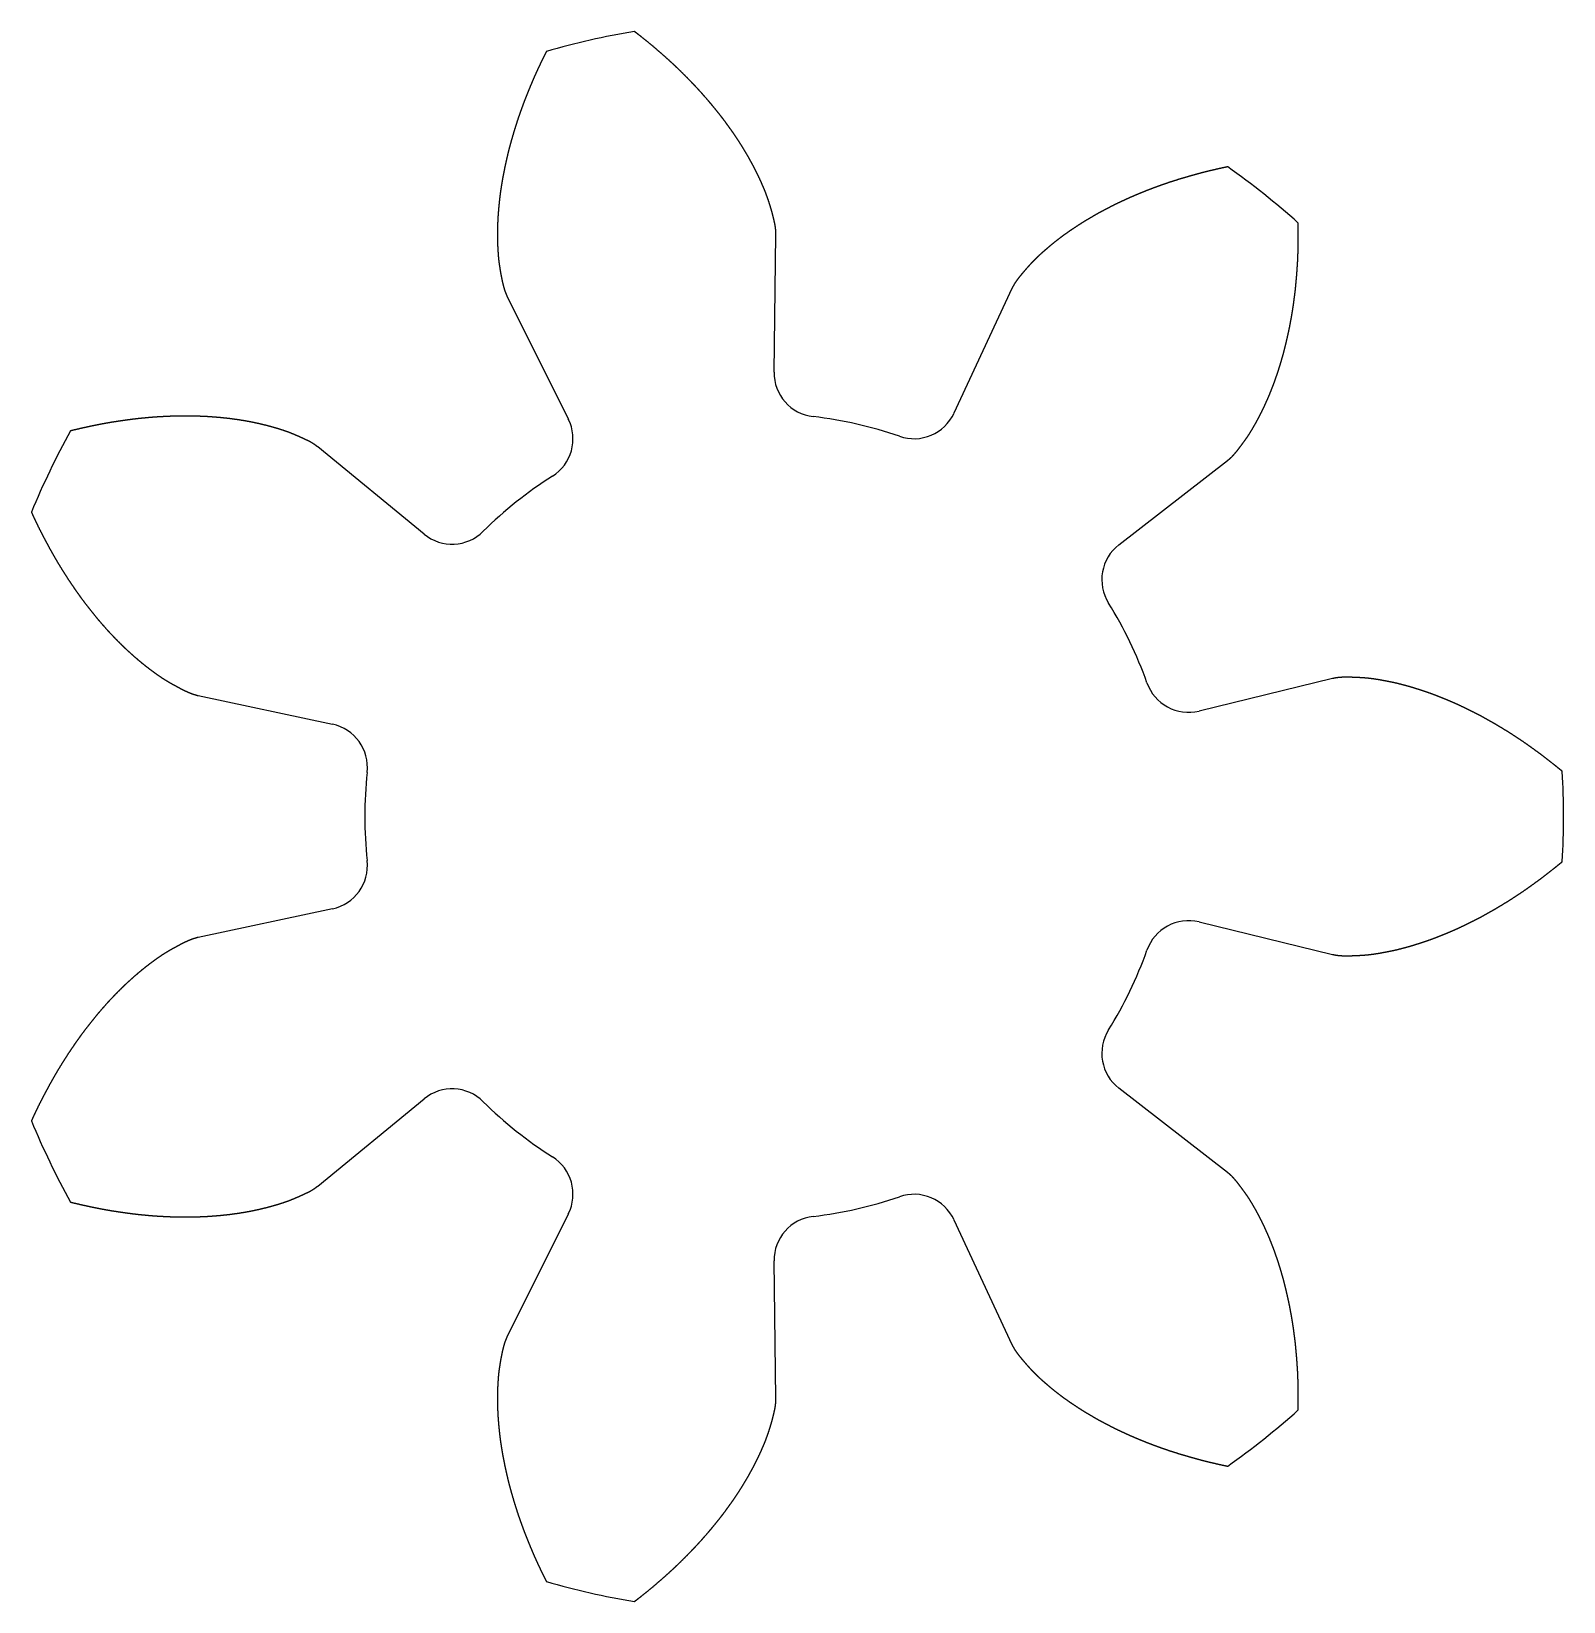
# Model space of a CAD drawing. Header units: millimetres. Extents: x -8.3 to 9, y -8.9 to 8.9.
import ezdxf

# ---------------------------------------------------------------- set-up
doc = ezdxf.new("R2010")
doc.units = ezdxf.units.MM
doc.layers.get('0').update_dxf_attribs({"linetype": 'CONTINUOUS'})

msp = doc.modelspace()

# ---------------------------------------------------------------- linework, layer by layer
for p, q in [((0.077, 5.023), (0.098, 6.577)), ((-2.942, 5.883), (-2.248, 4.492)), ((2.765, 5.968), (2.11, 4.559)), ((-3.879, 3.192), (-5.081, 4.177)), ((3.975, 3.072), (5.203, 4.024)), ((6.39, 1.559), (4.88, 1.192)), ((-6.434, 1.368), (-4.914, 1.043)), ((-4.914, -1.043), (-6.434, -1.368)), ((4.88, -1.192), (6.39, -1.559)), ((-5.081, -4.177), (-3.879, -3.192)), ((5.203, -4.024), (3.975, -3.072)), ((-2.248, -4.492), (-2.942, -5.883)), ((2.11, -4.559), (2.765, -5.968)), ((0.098, -6.577), (0.077, -5.023))]:
    msp.add_line(p, q)
for centre, radius, start, end in [((0, 0), 9, 99.6104, 106.1038), ((0, 0), 9, 48.1819, 54.6753), ((0.577, 5.016), 0.5, 179.2108, 263.443), ((-2.696, 4.269), 0.5, -57.7287, 26.5035), ((0, 0), 4.549, 70.8428, 83.443), ((1.657, 4.77), 0.5, 250.8428, 335.0749), ((0, 0), 9, 151.039, 157.5324), ((0, 0), 4.549, 122.2713, 134.8715), ((-3.562, 3.578), 0.5, 230.6393, 314.8715), ((4.281, 2.677), 0.5, 127.7822, 212.0144), ((0, 0), 4.549, 19.4142, 32.0144), ((4.762, 1.678), 0.5, 199.4142, 283.6464), ((-5.019, 0.554), 0.5, -6.3001, 77.9321), ((0, 0), 4.549, 173.6999, 186.3001), ((0, 0), 9, -3.2467, 3.2467), ((-5.019, -0.554), 0.5, -77.9321, 6.3001), ((4.762, -1.678), 0.5, 76.3536, 160.5858), ((0, 0), 4.549, 327.9856, 340.5858), ((4.281, -2.677), 0.5, 147.9856, 232.2178), ((-3.562, -3.578), 0.5, 45.1285, 129.3607), ((0, 0), 4.549, 225.1285, 237.7287), ((0, 0), 9, 202.4676, 208.961), ((-2.696, -4.269), 0.5, -26.5035, 57.7287), ((0, 0), 4.549, 276.557, 289.1572), ((1.657, -4.77), 0.5, 24.9251, 109.1572), ((0.577, -5.016), 0.5, 96.557, 180.7892), ((0, 0), 9, 305.3247, 311.8181), ((0, 0), 9, 253.8962, 260.3896)]:
    msp.add_arc(centre, radius, start, end)
for points in [[(0.098, 6.577), (0.098, 6.584), (0.098, 6.599), (0.097, 6.621), (0.094, 6.65), (0.088, 6.686), (0.081, 6.722), (0.072, 6.758), (0.063, 6.794), (0.054, 6.83), (0.044, 6.866), (0.033, 6.902), (0.022, 6.938), (0.01, 6.973), (-0.003, 7.009), (-0.016, 7.045), (-0.03, 7.08), (-0.045, 7.115), (-0.06, 7.151), (-0.076, 7.186), (-0.092, 7.221), (-0.109, 7.256), (-0.126, 7.291), (-0.144, 7.326), (-0.162, 7.361), (-0.181, 7.396), (-0.2, 7.43), (-0.219, 7.465), (-0.24, 7.499), (-0.26, 7.533), (-0.281, 7.567), (-0.302, 7.602), (-0.324, 7.635), (-0.346, 7.669), (-0.369, 7.703), (-0.392, 7.737), (-0.416, 7.77), (-0.439, 7.803), (-0.464, 7.836), (-0.488, 7.87), (-0.513, 7.902), (-0.539, 7.935), (-0.565, 7.968), (-0.591, 8), (-0.618, 8.033), (-0.645, 8.065), (-0.672, 8.097), (-0.7, 8.129), (-0.728, 8.161), (-0.756, 8.192), (-0.785, 8.224), (-0.814, 8.255), (-0.844, 8.286), (-0.873, 8.317), (-0.904, 8.348), (-0.934, 8.379), (-0.965, 8.409), (-0.996, 8.44), (-1.028, 8.47), (-1.059, 8.5), (-1.092, 8.53), (-1.124, 8.559), (-1.157, 8.589), (-1.19, 8.618), (-1.224, 8.647), (-1.257, 8.676), (-1.291, 8.705), (-1.326, 8.734), (-1.361, 8.762), (-1.396, 8.79), (-1.431, 8.818), (-1.459, 8.841), (-1.481, 8.857), (-1.495, 8.868), (-1.503, 8.874)], [(-2.496, 8.647), (-2.501, 8.639), (-2.509, 8.623), (-2.521, 8.598), (-2.537, 8.566), (-2.557, 8.525), (-2.576, 8.485), (-2.595, 8.444), (-2.613, 8.403), (-2.632, 8.363), (-2.65, 8.322), (-2.667, 8.281), (-2.684, 8.24), (-2.701, 8.2), (-2.717, 8.159), (-2.733, 8.118), (-2.749, 8.077), (-2.764, 8.036), (-2.779, 7.995), (-2.794, 7.954), (-2.808, 7.914), (-2.822, 7.873), (-2.835, 7.832), (-2.848, 7.791), (-2.861, 7.75), (-2.873, 7.709), (-2.885, 7.668), (-2.897, 7.628), (-2.908, 7.587), (-2.919, 7.546), (-2.929, 7.505), (-2.939, 7.465), (-2.948, 7.424), (-2.957, 7.383), (-2.966, 7.343), (-2.974, 7.302), (-2.982, 7.262), (-2.99, 7.221), (-2.997, 7.181), (-3.003, 7.14), (-3.01, 7.1), (-3.016, 7.06), (-3.021, 7.02), (-3.026, 6.98), (-3.03, 6.94), (-3.034, 6.9), (-3.038, 6.86), (-3.041, 6.821), (-3.044, 6.781), (-3.046, 6.742), (-3.048, 6.702), (-3.049, 6.663), (-3.05, 6.624), (-3.05, 6.585), (-3.05, 6.546), (-3.049, 6.507), (-3.048, 6.469), (-3.047, 6.43), (-3.044, 6.392), (-3.042, 6.354), (-3.039, 6.316), (-3.035, 6.278), (-3.03, 6.241), (-3.024, 6.204), (-3.018, 6.167), (-3.012, 6.13), (-3.005, 6.094), (-2.997, 6.057), (-2.989, 6.021), (-2.98, 5.986), (-2.97, 5.95), (-2.96, 5.923), (-2.952, 5.903), (-2.945, 5.89), (-2.942, 5.883)], [(5.204, 7.343), (5.195, 7.341), (5.177, 7.337), (5.151, 7.332), (5.115, 7.324), (5.071, 7.314), (5.028, 7.304), (4.984, 7.294), (4.941, 7.283), (4.897, 7.272), (4.854, 7.26), (4.812, 7.248), (4.769, 7.236), (4.727, 7.224), (4.684, 7.211), (4.643, 7.199), (4.601, 7.185), (4.559, 7.172), (4.518, 7.158), (4.477, 7.144), (4.436, 7.13), (4.396, 7.115), (4.355, 7.1), (4.315, 7.085), (4.275, 7.069), (4.236, 7.053), (4.196, 7.037), (4.157, 7.02), (4.119, 7.004), (4.08, 6.987), (4.042, 6.969), (4.004, 6.952), (3.966, 6.934), (3.929, 6.916), (3.891, 6.897), (3.855, 6.878), (3.818, 6.859), (3.782, 6.84), (3.746, 6.82), (3.71, 6.8), (3.675, 6.78), (3.64, 6.759), (3.605, 6.739), (3.571, 6.718), (3.537, 6.696), (3.503, 6.674), (3.469, 6.652), (3.436, 6.63), (3.404, 6.608), (3.372, 6.585), (3.34, 6.562), (3.308, 6.538), (3.277, 6.514), (3.246, 6.49), (3.216, 6.466), (3.186, 6.441), (3.157, 6.416), (3.128, 6.391), (3.099, 6.366), (3.071, 6.34), (3.044, 6.314), (3.017, 6.287), (2.99, 6.26), (2.965, 6.233), (2.94, 6.205), (2.915, 6.177), (2.891, 6.148), (2.867, 6.12), (2.844, 6.091), (2.821, 6.062), (2.8, 6.032), (2.785, 6.007), (2.775, 5.988), (2.768, 5.975), (2.765, 5.968)], [(5.203, 4.024), (5.209, 4.029), (5.22, 4.038), (5.237, 4.052), (5.258, 4.073), (5.282, 4.1), (5.306, 4.128), (5.329, 4.157), (5.351, 4.187), (5.373, 4.216), (5.395, 4.247), (5.417, 4.277), (5.438, 4.308), (5.458, 4.34), (5.478, 4.372), (5.497, 4.405), (5.516, 4.438), (5.535, 4.472), (5.553, 4.506), (5.571, 4.54), (5.588, 4.574), (5.605, 4.609), (5.622, 4.645), (5.638, 4.68), (5.654, 4.716), (5.669, 4.752), (5.685, 4.789), (5.699, 4.826), (5.714, 4.863), (5.728, 4.9), (5.741, 4.938), (5.755, 4.976), (5.768, 5.014), (5.78, 5.052), (5.792, 5.091), (5.804, 5.13), (5.816, 5.169), (5.827, 5.209), (5.838, 5.249), (5.848, 5.288), (5.858, 5.329), (5.868, 5.369), (5.877, 5.409), (5.886, 5.45), (5.895, 5.491), (5.904, 5.532), (5.912, 5.574), (5.919, 5.615), (5.927, 5.657), (5.934, 5.699), (5.94, 5.741), (5.947, 5.783), (5.953, 5.826), (5.958, 5.869), (5.964, 5.911), (5.969, 5.954), (5.973, 5.998), (5.977, 6.041), (5.981, 6.084), (5.985, 6.128), (5.988, 6.172), (5.991, 6.216), (5.994, 6.26), (5.996, 6.304), (5.998, 6.348), (5.999, 6.393), (6.001, 6.437), (6.002, 6.482), (6.002, 6.527), (6.002, 6.572), (6.002, 6.617), (6.002, 6.653), (6.001, 6.68), (6.001, 6.698), (6.001, 6.707)], [(-5.081, 4.177), (-5.087, 4.182), (-5.098, 4.191), (-5.116, 4.204), (-5.14, 4.22), (-5.172, 4.238), (-5.205, 4.254), (-5.239, 4.27), (-5.272, 4.285), (-5.306, 4.3), (-5.341, 4.315), (-5.375, 4.329), (-5.41, 4.343), (-5.446, 4.356), (-5.482, 4.368), (-5.518, 4.379), (-5.554, 4.39), (-5.591, 4.401), (-5.628, 4.411), (-5.666, 4.421), (-5.703, 4.43), (-5.741, 4.439), (-5.779, 4.447), (-5.817, 4.455), (-5.856, 4.463), (-5.895, 4.47), (-5.934, 4.476), (-5.973, 4.483), (-6.012, 4.488), (-6.052, 4.494), (-6.092, 4.499), (-6.132, 4.503), (-6.172, 4.507), (-6.212, 4.511), (-6.252, 4.514), (-6.293, 4.517), (-6.334, 4.52), (-6.375, 4.522), (-6.416, 4.523), (-6.457, 4.525), (-6.499, 4.526), (-6.54, 4.526), (-6.582, 4.526), (-6.623, 4.526), (-6.665, 4.525), (-6.707, 4.525), (-6.749, 4.523), (-6.792, 4.521), (-6.834, 4.519), (-6.877, 4.517), (-6.919, 4.514), (-6.962, 4.511), (-7.004, 4.507), (-7.047, 4.503), (-7.09, 4.499), (-7.133, 4.494), (-7.176, 4.489), (-7.22, 4.483), (-7.263, 4.478), (-7.306, 4.471), (-7.35, 4.465), (-7.393, 4.458), (-7.436, 4.451), (-7.48, 4.443), (-7.524, 4.435), (-7.567, 4.427), (-7.611, 4.418), (-7.655, 4.409), (-7.699, 4.399), (-7.743, 4.39), (-7.787, 4.379), (-7.822, 4.371), (-7.848, 4.365), (-7.866, 4.36), (-7.875, 4.358)], [(-8.317, 3.439), (-8.313, 3.431), (-8.306, 3.415), (-8.294, 3.39), (-8.279, 3.357), (-8.259, 3.317), (-8.24, 3.276), (-8.22, 3.236), (-8.199, 3.196), (-8.179, 3.157), (-8.158, 3.117), (-8.137, 3.078), (-8.116, 3.039), (-8.095, 3.001), (-8.073, 2.962), (-8.051, 2.924), (-8.029, 2.887), (-8.007, 2.849), (-7.984, 2.812), (-7.961, 2.775), (-7.938, 2.739), (-7.915, 2.702), (-7.891, 2.666), (-7.867, 2.631), (-7.843, 2.595), (-7.819, 2.56), (-7.794, 2.525), (-7.77, 2.491), (-7.745, 2.457), (-7.719, 2.423), (-7.694, 2.39), (-7.668, 2.356), (-7.642, 2.324), (-7.616, 2.291), (-7.59, 2.259), (-7.564, 2.227), (-7.537, 2.196), (-7.51, 2.165), (-7.483, 2.134), (-7.455, 2.104), (-7.428, 2.074), (-7.4, 2.044), (-7.372, 2.015), (-7.344, 1.986), (-7.315, 1.958), (-7.287, 1.93), (-7.258, 1.902), (-7.229, 1.875), (-7.199, 1.848), (-7.17, 1.822), (-7.14, 1.796), (-7.11, 1.77), (-7.08, 1.745), (-7.05, 1.721), (-7.02, 1.697), (-6.989, 1.673), (-6.958, 1.65), (-6.927, 1.627), (-6.896, 1.605), (-6.864, 1.583), (-6.833, 1.562), (-6.801, 1.542), (-6.769, 1.522), (-6.736, 1.503), (-6.703, 1.485), (-6.671, 1.468), (-6.638, 1.45), (-6.605, 1.433), (-6.571, 1.417), (-6.538, 1.402), (-6.504, 1.388), (-6.476, 1.379), (-6.455, 1.373), (-6.441, 1.369), (-6.434, 1.368)], [(8.986, 0.51), (8.979, 0.516), (8.965, 0.527), (8.944, 0.544), (8.916, 0.567), (8.88, 0.595), (8.845, 0.623), (8.81, 0.651), (8.774, 0.678), (8.739, 0.705), (8.703, 0.731), (8.667, 0.757), (8.631, 0.783), (8.595, 0.809), (8.559, 0.834), (8.523, 0.859), (8.486, 0.883), (8.45, 0.907), (8.413, 0.931), (8.377, 0.954), (8.34, 0.977), (8.303, 0.999), (8.266, 1.022), (8.229, 1.043), (8.192, 1.065), (8.155, 1.086), (8.118, 1.107), (8.081, 1.127), (8.044, 1.147), (8.006, 1.166), (7.969, 1.185), (7.931, 1.204), (7.894, 1.222), (7.856, 1.24), (7.819, 1.258), (7.781, 1.275), (7.743, 1.292), (7.705, 1.308), (7.668, 1.324), (7.63, 1.339), (7.592, 1.354), (7.554, 1.369), (7.516, 1.383), (7.478, 1.397), (7.44, 1.41), (7.402, 1.423), (7.364, 1.435), (7.326, 1.447), (7.288, 1.459), (7.25, 1.47), (7.212, 1.48), (7.174, 1.49), (7.136, 1.5), (7.099, 1.509), (7.061, 1.517), (7.023, 1.525), (6.985, 1.532), (6.947, 1.539), (6.909, 1.546), (6.872, 1.552), (6.834, 1.557), (6.796, 1.562), (6.759, 1.565), (6.721, 1.568), (6.684, 1.57), (6.647, 1.572), (6.61, 1.573), (6.572, 1.574), (6.536, 1.574), (6.499, 1.574), (6.462, 1.571), (6.433, 1.568), (6.412, 1.564), (6.398, 1.561), (6.39, 1.559)], [(6.39, -1.559), (6.398, -1.561), (6.412, -1.564), (6.433, -1.568), (6.462, -1.571), (6.499, -1.574), (6.536, -1.574), (6.572, -1.574), (6.61, -1.573), (6.647, -1.572), (6.684, -1.57), (6.721, -1.568), (6.759, -1.565), (6.796, -1.562), (6.834, -1.557), (6.872, -1.552), (6.909, -1.546), (6.947, -1.539), (6.985, -1.532), (7.023, -1.525), (7.061, -1.517), (7.099, -1.509), (7.136, -1.5), (7.174, -1.49), (7.212, -1.48), (7.25, -1.47), (7.288, -1.459), (7.326, -1.447), (7.364, -1.435), (7.402, -1.423), (7.44, -1.41), (7.478, -1.397), (7.516, -1.383), (7.554, -1.369), (7.592, -1.354), (7.63, -1.339), (7.668, -1.324), (7.705, -1.308), (7.743, -1.292), (7.781, -1.275), (7.819, -1.258), (7.856, -1.24), (7.894, -1.222), (7.931, -1.204), (7.969, -1.185), (8.006, -1.166), (8.044, -1.147), (8.081, -1.127), (8.118, -1.107), (8.155, -1.086), (8.192, -1.065), (8.229, -1.043), (8.266, -1.022), (8.303, -0.999), (8.34, -0.977), (8.377, -0.954), (8.413, -0.931), (8.45, -0.907), (8.486, -0.883), (8.523, -0.859), (8.559, -0.834), (8.595, -0.809), (8.631, -0.783), (8.667, -0.757), (8.703, -0.731), (8.739, -0.705), (8.774, -0.678), (8.81, -0.651), (8.845, -0.623), (8.88, -0.595), (8.916, -0.567), (8.944, -0.544), (8.965, -0.527), (8.979, -0.516), (8.986, -0.51)], [(-6.434, -1.368), (-6.441, -1.369), (-6.455, -1.373), (-6.476, -1.379), (-6.504, -1.388), (-6.538, -1.402), (-6.571, -1.417), (-6.605, -1.433), (-6.638, -1.45), (-6.671, -1.468), (-6.703, -1.485), (-6.736, -1.503), (-6.769, -1.522), (-6.801, -1.542), (-6.833, -1.562), (-6.864, -1.583), (-6.896, -1.605), (-6.927, -1.627), (-6.958, -1.65), (-6.989, -1.673), (-7.02, -1.697), (-7.05, -1.721), (-7.08, -1.745), (-7.11, -1.77), (-7.14, -1.796), (-7.17, -1.822), (-7.199, -1.848), (-7.229, -1.875), (-7.258, -1.902), (-7.287, -1.93), (-7.315, -1.958), (-7.344, -1.986), (-7.372, -2.015), (-7.4, -2.044), (-7.428, -2.074), (-7.455, -2.104), (-7.483, -2.134), (-7.51, -2.165), (-7.537, -2.196), (-7.564, -2.227), (-7.59, -2.259), (-7.616, -2.291), (-7.642, -2.324), (-7.668, -2.356), (-7.694, -2.39), (-7.719, -2.423), (-7.745, -2.457), (-7.77, -2.491), (-7.794, -2.525), (-7.819, -2.56), (-7.843, -2.595), (-7.867, -2.631), (-7.891, -2.666), (-7.915, -2.702), (-7.938, -2.739), (-7.961, -2.775), (-7.984, -2.812), (-8.007, -2.849), (-8.029, -2.887), (-8.051, -2.924), (-8.073, -2.962), (-8.095, -3.001), (-8.116, -3.039), (-8.137, -3.078), (-8.158, -3.117), (-8.179, -3.157), (-8.199, -3.196), (-8.22, -3.236), (-8.24, -3.276), (-8.259, -3.317), (-8.279, -3.357), (-8.294, -3.39), (-8.306, -3.415), (-8.313, -3.431), (-8.317, -3.439)], [(6.001, -6.707), (6.001, -6.698), (6.001, -6.68), (6.002, -6.653), (6.002, -6.617), (6.002, -6.572), (6.002, -6.527), (6.002, -6.482), (6.001, -6.437), (5.999, -6.393), (5.998, -6.348), (5.996, -6.304), (5.994, -6.26), (5.991, -6.216), (5.988, -6.172), (5.985, -6.128), (5.981, -6.084), (5.977, -6.041), (5.973, -5.998), (5.969, -5.954), (5.964, -5.911), (5.958, -5.869), (5.953, -5.826), (5.947, -5.783), (5.94, -5.741), (5.934, -5.699), (5.927, -5.657), (5.919, -5.615), (5.912, -5.574), (5.904, -5.532), (5.895, -5.491), (5.886, -5.45), (5.877, -5.409), (5.868, -5.369), (5.858, -5.329), (5.848, -5.288), (5.838, -5.249), (5.827, -5.209), (5.816, -5.169), (5.804, -5.13), (5.792, -5.091), (5.78, -5.052), (5.768, -5.014), (5.755, -4.976), (5.741, -4.938), (5.728, -4.9), (5.714, -4.863), (5.699, -4.826), (5.685, -4.789), (5.669, -4.752), (5.654, -4.716), (5.638, -4.68), (5.622, -4.645), (5.605, -4.609), (5.588, -4.574), (5.571, -4.54), (5.553, -4.506), (5.535, -4.472), (5.516, -4.438), (5.497, -4.405), (5.478, -4.372), (5.458, -4.34), (5.438, -4.308), (5.417, -4.277), (5.395, -4.247), (5.373, -4.216), (5.351, -4.187), (5.329, -4.157), (5.306, -4.128), (5.282, -4.1), (5.258, -4.073), (5.237, -4.052), (5.22, -4.038), (5.209, -4.029), (5.203, -4.024)], [(-7.875, -4.358), (-7.866, -4.36), (-7.848, -4.365), (-7.822, -4.371), (-7.787, -4.379), (-7.743, -4.39), (-7.699, -4.399), (-7.655, -4.409), (-7.611, -4.418), (-7.567, -4.427), (-7.524, -4.435), (-7.48, -4.443), (-7.436, -4.451), (-7.393, -4.458), (-7.35, -4.465), (-7.306, -4.471), (-7.263, -4.478), (-7.22, -4.483), (-7.176, -4.489), (-7.133, -4.494), (-7.09, -4.499), (-7.047, -4.503), (-7.004, -4.507), (-6.962, -4.511), (-6.919, -4.514), (-6.877, -4.517), (-6.834, -4.519), (-6.792, -4.521), (-6.749, -4.523), (-6.707, -4.525), (-6.665, -4.525), (-6.623, -4.526), (-6.582, -4.526), (-6.54, -4.526), (-6.499, -4.526), (-6.457, -4.525), (-6.416, -4.523), (-6.375, -4.522), (-6.334, -4.52), (-6.293, -4.517), (-6.252, -4.514), (-6.212, -4.511), (-6.172, -4.507), (-6.132, -4.503), (-6.092, -4.499), (-6.052, -4.494), (-6.012, -4.488), (-5.973, -4.483), (-5.934, -4.476), (-5.895, -4.47), (-5.856, -4.463), (-5.817, -4.455), (-5.779, -4.447), (-5.741, -4.439), (-5.703, -4.43), (-5.666, -4.421), (-5.628, -4.411), (-5.591, -4.401), (-5.554, -4.39), (-5.518, -4.379), (-5.482, -4.368), (-5.446, -4.356), (-5.41, -4.343), (-5.375, -4.329), (-5.341, -4.315), (-5.306, -4.3), (-5.272, -4.285), (-5.239, -4.27), (-5.205, -4.254), (-5.172, -4.238), (-5.14, -4.22), (-5.116, -4.204), (-5.098, -4.191), (-5.087, -4.182), (-5.081, -4.177)], [(-2.942, -5.883), (-2.945, -5.89), (-2.952, -5.903), (-2.96, -5.923), (-2.97, -5.95), (-2.98, -5.986), (-2.989, -6.021), (-2.997, -6.057), (-3.005, -6.094), (-3.012, -6.13), (-3.018, -6.167), (-3.024, -6.204), (-3.03, -6.241), (-3.035, -6.278), (-3.039, -6.316), (-3.042, -6.354), (-3.044, -6.392), (-3.047, -6.43), (-3.048, -6.469), (-3.049, -6.507), (-3.05, -6.546), (-3.05, -6.585), (-3.05, -6.624), (-3.049, -6.663), (-3.048, -6.702), (-3.046, -6.742), (-3.044, -6.781), (-3.041, -6.821), (-3.038, -6.86), (-3.034, -6.9), (-3.03, -6.94), (-3.026, -6.98), (-3.021, -7.02), (-3.016, -7.06), (-3.01, -7.1), (-3.003, -7.14), (-2.997, -7.181), (-2.99, -7.221), (-2.982, -7.262), (-2.974, -7.302), (-2.966, -7.343), (-2.957, -7.383), (-2.948, -7.424), (-2.939, -7.465), (-2.929, -7.505), (-2.919, -7.546), (-2.908, -7.587), (-2.897, -7.628), (-2.885, -7.668), (-2.873, -7.709), (-2.861, -7.75), (-2.848, -7.791), (-2.835, -7.832), (-2.822, -7.873), (-2.808, -7.914), (-2.794, -7.954), (-2.779, -7.995), (-2.764, -8.036), (-2.749, -8.077), (-2.733, -8.118), (-2.717, -8.159), (-2.701, -8.2), (-2.684, -8.24), (-2.667, -8.281), (-2.65, -8.322), (-2.632, -8.363), (-2.613, -8.403), (-2.595, -8.444), (-2.576, -8.485), (-2.557, -8.525), (-2.537, -8.566), (-2.521, -8.598), (-2.509, -8.623), (-2.501, -8.639), (-2.496, -8.647)], [(2.765, -5.968), (2.768, -5.975), (2.775, -5.988), (2.785, -6.007), (2.8, -6.032), (2.821, -6.062), (2.844, -6.091), (2.867, -6.12), (2.891, -6.148), (2.915, -6.177), (2.94, -6.205), (2.965, -6.233), (2.99, -6.26), (3.017, -6.287), (3.044, -6.314), (3.071, -6.34), (3.099, -6.366), (3.128, -6.391), (3.157, -6.416), (3.186, -6.441), (3.216, -6.466), (3.246, -6.49), (3.277, -6.514), (3.308, -6.538), (3.34, -6.562), (3.372, -6.585), (3.404, -6.608), (3.436, -6.63), (3.469, -6.652), (3.503, -6.674), (3.537, -6.696), (3.571, -6.718), (3.605, -6.739), (3.64, -6.759), (3.675, -6.78), (3.71, -6.8), (3.746, -6.82), (3.782, -6.84), (3.818, -6.859), (3.855, -6.878), (3.891, -6.897), (3.929, -6.916), (3.966, -6.934), (4.004, -6.952), (4.042, -6.969), (4.08, -6.987), (4.119, -7.004), (4.157, -7.02), (4.196, -7.037), (4.236, -7.053), (4.275, -7.069), (4.315, -7.085), (4.355, -7.1), (4.396, -7.115), (4.436, -7.13), (4.477, -7.144), (4.518, -7.158), (4.559, -7.172), (4.601, -7.185), (4.643, -7.199), (4.684, -7.211), (4.727, -7.224), (4.769, -7.236), (4.812, -7.248), (4.854, -7.26), (4.897, -7.272), (4.941, -7.283), (4.984, -7.294), (5.028, -7.304), (5.071, -7.314), (5.115, -7.324), (5.151, -7.332), (5.177, -7.337), (5.195, -7.341), (5.204, -7.343)], [(-1.503, -8.874), (-1.495, -8.868), (-1.481, -8.857), (-1.459, -8.841), (-1.431, -8.818), (-1.396, -8.79), (-1.361, -8.762), (-1.326, -8.734), (-1.291, -8.705), (-1.257, -8.676), (-1.224, -8.647), (-1.19, -8.618), (-1.157, -8.589), (-1.124, -8.559), (-1.092, -8.53), (-1.059, -8.5), (-1.028, -8.47), (-0.996, -8.44), (-0.965, -8.409), (-0.934, -8.379), (-0.904, -8.348), (-0.873, -8.317), (-0.844, -8.286), (-0.814, -8.255), (-0.785, -8.224), (-0.756, -8.192), (-0.728, -8.161), (-0.7, -8.129), (-0.672, -8.097), (-0.645, -8.065), (-0.618, -8.033), (-0.591, -8), (-0.565, -7.968), (-0.539, -7.935), (-0.513, -7.902), (-0.488, -7.87), (-0.464, -7.836), (-0.439, -7.803), (-0.416, -7.77), (-0.392, -7.737), (-0.369, -7.703), (-0.346, -7.669), (-0.324, -7.635), (-0.302, -7.602), (-0.281, -7.567), (-0.26, -7.533), (-0.24, -7.499), (-0.219, -7.465), (-0.2, -7.43), (-0.181, -7.396), (-0.162, -7.361), (-0.144, -7.326), (-0.126, -7.291), (-0.109, -7.256), (-0.092, -7.221), (-0.076, -7.186), (-0.06, -7.151), (-0.045, -7.115), (-0.03, -7.08), (-0.016, -7.045), (-0.003, -7.009), (0.01, -6.973), (0.022, -6.938), (0.033, -6.902), (0.044, -6.866), (0.054, -6.83), (0.063, -6.794), (0.072, -6.758), (0.081, -6.722), (0.088, -6.686), (0.094, -6.65), (0.097, -6.621), (0.098, -6.599), (0.098, -6.584), (0.098, -6.577)]]:
    msp.add_open_spline(points, degree=5)

doc.saveas('drawing.dxf')
